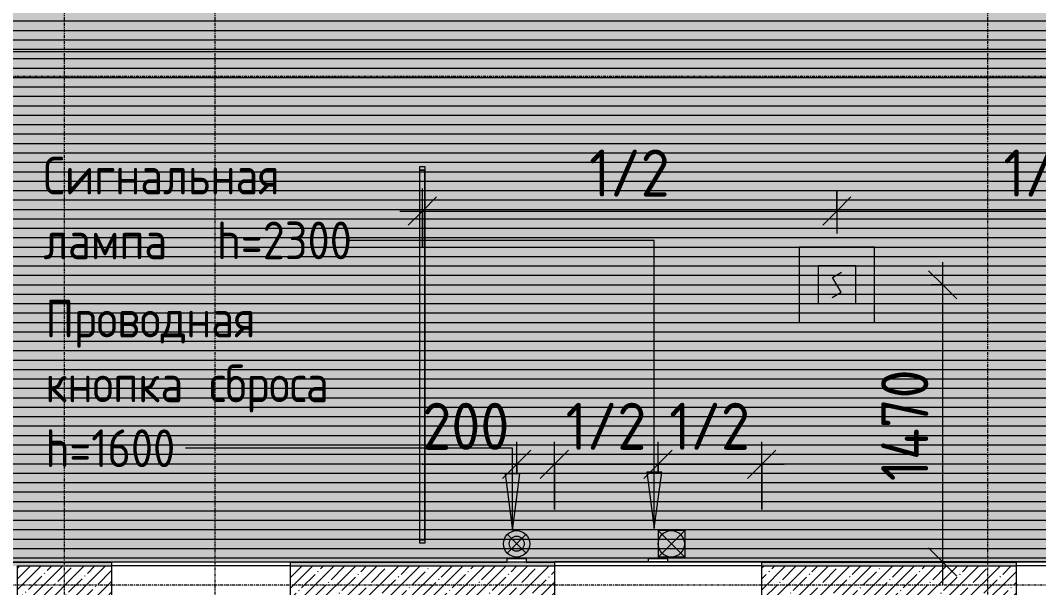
# Model space of a CAD drawing. Header units: millimetres. Extents: x 36059 to 234328, y -8553 to 29000.
# Drawn here: x 65425 to 70830, y 7785 to 10796 of the extents above; entities that cross this region are included whole.
import ezdxf

# ---------------------------------------------------------------- set-up
doc = ezdxf.new("R2010")
doc.units = ezdxf.units.MM
doc.linetypes.add('Осевая', pattern=[31.75, 6.35, -4.7625, 15.875, -4.7625])
for name, color, linetype, lineweight in [('A-ANNO-DIMS', 7, 'Continuous', 9), ('A-ANNO-DIMS-100', 7, 'Continuous', 9), ('A-CLNG-PATT', 7, 'Continuous', 9), ('I-WALL', 7, 'Continuous', 9), ('Q-SPCQ', 7, 'Continuous', 9), ('S-COLS', 7, 'Continuous', 9), ('Оси-2', 7, 'Осевая', 9)]:
    doc.layers.add(name, color=color, linetype=linetype, lineweight=lineweight)
for name, color, linetype, lineweight, true_color in [('A-CLNG-1', 7, 'Continuous', 9, 0xeaeaea), ('A-WALL-1', 7, 'Continuous', 9, 0x3c3c3c), ('A-WALL-2', 7, 'Continuous', 9, 0x535353), ('A-WALL-FNSH-1', 7, 'Continuous', 9, 0x3c3c3c), ('E-LITE-EQPM-1', 7, 'Continuous', 9, 0xff8080), ('G-ANNO-TEXT-1', 7, 'Continuous', 9, 0x3c3c3c), ('I-WALL-1', 7, 'Continuous', 9, 0x535353), ('Q-SPCQ-3', 7, 'Continuous', 9, 0x008040), ('Q-SPCQ-4', 1, 'Continuous', 9, 0xff0000), ('S-COLS-1', 9, 'Continuous', 9, 0x808080), ('S-COLS-2', 7, 'Continuous', 9, 0x3c3c3c)]:
    doc.layers.add(name, color=color, linetype=linetype, lineweight=lineweight, true_color=true_color)
doc.layers.add('A-CLNG-PATT-1', color=7, linetype='Continuous', lineweight=9, transparency=1)
doc.styles.add('GOST Common_1', font='GOST_Common.ttf', dxfattribs={"width": 0.9, "height": 200})
doc.styles.add('ISOCPEUR', font='isocpeur.ttf', dxfattribs={"width": 0.9, "height": 250})
doc.dimstyles.new('ISO-2_5_0_9К_БОЛЬШОЙ', dxfattribs={"dimscale": 304.8, "dimtxt": 248.995294, "dimasz": 0.492126, "dimexe": 0.393701, "dimexo": 0.984252, "dimgap": 0, "dimtad": 1, "dimdec": 0, "dimrnd": 10, "dimzin": 0, "dimdsep": 46, "dimtxsty": 'ISOCPEUR', "dimblk1": 'OBLIQUE', "dimblk2": 'OBLIQUE', "dimsah": 1, "dimcen": 0.09, "dimdle": 0.393701, "dimazin": 0, "dimtfac": 1, "dimtdec": 4, "dimtix": 1, "dimtmove": 0, "dimatfit": 3, "dimfxl": 1, "dimtvp": 1, "dimtolj": 1, "dimtzin": 0, "dimarcsym": 2})
doc.dimstyles.new('ISO-2_5_0_9К_БОЛЬШОЙ_1', dxfattribs={"dimscale": 304.8, "dimtxt": 248.995294, "dimasz": 0.492126, "dimexe": 0.393701, "dimexo": 0.984252, "dimgap": 0, "dimtad": 1, "dimdec": 0, "dimrnd": 10, "dimzin": 0, "dimdsep": 46, "dimtxsty": 'ISOCPEUR', "dimblk1": 'OBLIQUE', "dimblk2": 'OBLIQUE', "dimsah": 1, "dimcen": 0.09, "dimdle": 0.393701, "dimazin": 0, "dimtfac": 1, "dimtdec": 4, "dimtix": 1, "dimtmove": 1, "dimatfit": 3, "dimfxl": 1, "dimtvp": 1, "dimtolj": 1, "dimtzin": 0, "dimarcsym": 2})

# ---------------------------------------------------------------- blocks, each defined once
blk = doc.blocks.new('BSC_Колонна _Прямоугольная - 500х500-V13-Сводный план потолка 3 этажа в осях 12-23')
at = {"layer": 'S-COLS-1'}
h = blk.add_hatch(dxfattribs=at)
h.set_pattern_fill('FP_14', color=256, style=0, pattern_type=2)
h.set_pattern_definition([(45, (-65660, -7650), (-57.02463, 57.02463), []), (45, (-65602.975, -7650), (-57.02463, 57.02463), [100.806, -20.161, 3.353, -16.808])])
h.paths.add_polyline_path([(-250, -250), (250, -250), (250, 250), (-250, 250)])
at = {"layer": 'S-COLS-2'}
for p, q in [((-250, 250), (250, 250)), ((-250, -250), (-250, 250)), ((250, 250), (250, -250)), ((250, -250), (-250, -250))]:
    blk.add_line(p, q, dxfattribs=at)
blk = doc.blocks.new('Downlight - Strip - 2000 мм-27655400-Сводный план потолка 3 этажа в осях 12-23')
at = {"layer": 'E-LITE-EQPM-1'}
for p, q in [((-1000, -231.3), (-1000, -205.9)), ((-1000, -205.9), (-980.9, -205.9)), ((-980.9, -231.3), (-980.9, -205.9)), ((-980.9, -205.9), (981, -205.9)), ((-980.9, -205.9), (-980.9, -231.3)), ((-980.9, -231.3), (-980.9, -205.9)), ((-980.9, -205.9), (-980.9, -231.3)), ((-980.9, -205.9), (981, -205.9)), ((-980.9, -205.9), (981, -205.9)), ((981, -205.9), (981, -231.3)), ((981, -231.3), (981, -205.9)), ((981, -205.9), (1000, -205.9)), ((981, -231.3), (981, -205.9)), ((981, -205.9), (981, -231.3)), ((1000, -205.9), (1000, -231.3)), ((-980.9, -231.3), (-1000, -231.3)), ((981, -231.3), (-980.9, -231.3)), ((981, -231.3), (-980.9, -231.3)), ((-980.9, -231.3), (981, -231.3)), ((1000, -231.3), (981, -231.3))]:
    blk.add_line(p, q, dxfattribs=at)
blk = doc.blocks.new('Проводная кнопка сброса GC-0421W1 - Кнопка выхода 2-29719815-Сводный план потолка 3 этажа в осях 12-23')
at = {"layer": 'Q-SPCQ-3'}
for p, q in [((173.8, 156.3), (74.8, 57.3)), ((75.4, 157.2), (174.3, 58.2)), ((75, 10), (75, 30)), ((75, 30), (175, 30)), ((175, 10), (75, 10)), ((175, 30), (175, 10))]:
    blk.add_line(p, q, dxfattribs=at)
for centre, radius in [((124.2, 107), 70), ((124.9, 107.7), 40)]:
    blk.add_circle(centre, radius, dxfattribs=at)
blk = doc.blocks.new('оповещатель охранно-звуковойrfa - Сигнальная лампа-29719814-Сводный план потолка 3 этажа в осях 12-23')
at = {"layer": 'Q-SPCQ-3'}
for p, q in [((267.1, 178.4), (125.4, 36.7)), ((267.1, 178.3), (125.4, 178.3)), ((125.4, 178.3), (125.4, 36.7)), ((125.4, 178.3), (267.1, 36.7)), ((267.1, 178.4), (267.1, 36.7)), ((75, 10), (75, 30)), ((75, 30), (175, 30)), ((267.1, 36.7), (125.4, 36.7)), ((175, 30), (175, 10))]:
    blk.add_line(p, q, dxfattribs=at)
blk.add_circle((195.4, 107), 70, dxfattribs=at)
blk = doc.blocks.new('Извещатель потолочный - Монтируемые на перекрытии-30351624-Сводный план потолка 3 этажа в осях 12-23')
at = {"layer": 'Q-SPCQ'}
for p, q in [((-300, 300), (-300, -100)), ((100, 300), (-300, 300)), ((100, -100), (100, 300)), ((0, 200), (-200, 200)), ((-200, 200), (-200, 0)), ((-122.5, 139), (-74.9, 166.5)), ((0, 0), (0, 200)), ((-100, 100), (-122.5, 139)), ((-125.1, 33.5), (-77.5, 61)), ((-77.5, 61), (-100, 100)), ((-200, 0), (0, 0)), ((-300, -100), (100, -100))]:
    blk.add_line(p, q, dxfattribs=at)
blk = doc.blocks.new('DIMBLOCK8-Сводный план потолка 3 этажа в осях 12-23')
at = {"layer": 'A-ANNO-DIMS-100'}
for p, q in [((68060, 8387), (68060, 8559.2)), ((68260, 8200), (68260, 8559.2)), ((67559, 8439.2), (68133, 8439.2)), ((67940, 8439.2), (68380, 8439.2)), ((68060, 8439.2), (68060, 8387)), ((68133, 8439.2), (68160, 8439.2)), ((68260, 8439.2), (68260, 8200))]:
    blk.add_line(p, q, dxfattribs=at)
at = {"layer": 'A-ANNO-DIMS-100', "lineweight": 20}
for p, q in [((68060, 8439.2), (68135, 8514.2)), ((68260, 8439.2), (68335, 8514.2)), ((68060, 8439.2), (67985, 8364.2)), ((68260, 8439.2), (68185, 8364.2))]:
    blk.add_line(p, q, dxfattribs=at)
at = {"layer": 'A-ANNO-DIMS-100', "color": 0, "insert": (67559, 8765.9), "char_height": 250, "width": 568.858, "attachment_point": 1, "line_spacing_factor": 1.149209, "style": 'ISOCPEUR'}
blk.add_mtext('200', dxfattribs=at)
blk = doc.blocks.new('_Oblique')
at = {"color": 0, "linetype": 'ByBlock', "lineweight": -2}
blk.add_line((-0.5, -0.5), (0.5, 0.5), dxfattribs=at)
blk = doc.blocks.new('DIMBLOCK9-Сводный план потолка 3 этажа в осях 12-23')
at = {"layer": 'A-ANNO-DIMS-100'}
for p, q in [((68260, 8200), (68260, 8559.2)), ((68810, 8388.4), (68810, 8559.2)), ((68140, 8439.2), (68810, 8439.2)), ((68260, 8439.2), (68260, 8200)), ((68810, 8439.2), (68810, 8388.4))]:
    blk.add_line(p, q, dxfattribs=at)
at = {"layer": 'A-ANNO-DIMS-100', "lineweight": 20}
for p, q in [((68260, 8439.2), (68335, 8514.2)), ((68810, 8439.2), (68885, 8514.2)), ((68260, 8439.2), (68185, 8364.2)), ((68810, 8439.2), (68735, 8364.2))]:
    blk.add_line(p, q, dxfattribs=at)
at = {"layer": 'A-ANNO-DIMS-100', "color": 0, "insert": (68319.5, 8765.9), "char_height": 250, "width": 517.144, "attachment_point": 1, "line_spacing_factor": 1.149209, "style": 'ISOCPEUR'}
blk.add_mtext('1/2', dxfattribs=at)
blk = doc.blocks.new('DIMBLOCK10-Сводный план потолка 3 этажа в осях 12-23')
at = {"layer": 'A-ANNO-DIMS-100'}
for p, q in [((68810, 8388.4), (68810, 8559.2)), ((69360, 8200), (69360, 8559.2)), ((68810, 8439.2), (69480, 8439.2)), ((68810, 8439.2), (68810, 8388.4)), ((69360, 8439.2), (69360, 8200))]:
    blk.add_line(p, q, dxfattribs=at)
at = {"layer": 'A-ANNO-DIMS-100', "lineweight": 20}
for p, q in [((68810, 8439.2), (68885, 8514.2)), ((69360, 8439.2), (69435, 8514.2)), ((68810, 8439.2), (68735, 8364.2)), ((69360, 8439.2), (69285, 8364.2))]:
    blk.add_line(p, q, dxfattribs=at)
at = {"layer": 'A-ANNO-DIMS-100', "color": 0, "insert": (68869.5, 8765.9), "char_height": 250, "width": 517.144, "attachment_point": 1, "line_spacing_factor": 1.149209, "style": 'ISOCPEUR'}
blk.add_mtext('1/2', dxfattribs=at)
blk = doc.blocks.new('DIMBLOCK65-Сводный план потолка 3 этажа в осях 12-23')
at = {"layer": 'A-ANNO-DIMS-100', "lineweight": 20}
for p, q in [((70320.9, 9392), (70245.9, 9467)), ((70320.9, 9392), (70395.9, 9317)), ((70320.9, 7920), (70245.9, 7995)), ((70320.9, 7920), (70395.9, 7845))]:
    blk.add_line(p, q, dxfattribs=at)
at = {"layer": 'A-ANNO-DIMS-100'}
for p, q in [((70320.9, 7800), (70320.9, 9512)), ((70259, 9392), (70440.9, 9392)), ((70320.9, 9392), (70259, 9392)), ((70514.9, 7920), (70200.9, 7920)), ((70320.9, 7920), (70514.9, 7920))]:
    blk.add_line(p, q, dxfattribs=at)
at = {"layer": 'A-ANNO-DIMS-100', "color": 0, "insert": (69994.3, 8349.5), "char_height": 250, "width": 735.494, "attachment_point": 1, "rotation": 90, "line_spacing_factor": 1.149209, "style": 'ISOCPEUR'}
blk.add_mtext('1470', dxfattribs=at)
blk = doc.blocks.new('DIMBLOCK66-Сводный план потолка 3 этажа в осях 12-23')
at = {"layer": 'A-ANNO-DIMS-100'}
for p, q in [((67559, 9589.7), (67559, 9903.6)), ((69759, 9892), (69759, 9663.6)), ((69759, 9783.6), (69759, 9892)), ((67439, 9783.6), (69759, 9783.6)), ((67559, 9783.6), (67559, 9589.7))]:
    blk.add_line(p, q, dxfattribs=at)
at = {"layer": 'A-ANNO-DIMS-100', "lineweight": 20}
for p, q in [((67559, 9783.6), (67634, 9858.6)), ((69759, 9783.6), (69834, 9858.6)), ((67559, 9783.6), (67484, 9708.6)), ((69759, 9783.6), (69684, 9708.6))]:
    blk.add_line(p, q, dxfattribs=at)
at = {"layer": 'A-ANNO-DIMS-100', "color": 0, "insert": (68443.5, 10110.2), "char_height": 250, "width": 517.144, "attachment_point": 1, "line_spacing_factor": 1.149209, "style": 'ISOCPEUR'}
blk.add_mtext('1/2', dxfattribs=at)
blk = doc.blocks.new('DIMBLOCK67-Сводный план потолка 3 этажа в осях 12-23')
at = {"layer": 'A-ANNO-DIMS-100'}
for p, q in [((69759, 9892), (69759, 9663.6)), ((69759, 9783.6), (69759, 9892)), ((71959, 9589.7), (71959, 9903.6)), ((69759, 9783.6), (72079, 9783.6)), ((71959, 9783.6), (71959, 9589.7))]:
    blk.add_line(p, q, dxfattribs=at)
at = {"layer": 'A-ANNO-DIMS-100', "lineweight": 20}
for p, q in [((69759, 9783.6), (69834, 9858.6)), ((71959, 9783.6), (72034, 9858.6)), ((69759, 9783.6), (69684, 9708.6)), ((71959, 9783.6), (71884, 9708.6))]:
    blk.add_line(p, q, dxfattribs=at)
at = {"layer": 'A-ANNO-DIMS-100', "color": 0, "insert": (70643.5, 10110.2), "char_height": 250, "width": 517.144, "attachment_point": 1, "line_spacing_factor": 1.149209, "style": 'ISOCPEUR'}
blk.add_mtext('1/2', dxfattribs=at)

msp = doc.modelspace()

# ---------------------------------------------------------------- hatches: boundary and pattern name
at = {"layer": 'A-CLNG-PATT'}
h = msp.add_hatch(dxfattribs=at)
h.set_pattern_fill('FP_73', color=256, style=0, pattern_type=2)
h.set_pattern_definition([(0, (57110, 9792.5), (0, -50), [])])
h.paths.add_polyline_path([(74079, 7921), (74079, 8301), (75459, 8301), (75459, 10879.5), (74019.7, 10879.5), (74019.7, 10869), (70153.5, 10869), (70153.5, 10879.5), (70151, 10879.5), (70151, 10869), (66296, 10869), (66296, 10879.5), (61939, 10879.5), (61939, 11349), (61381, 11349), (61381, 10879), (42401, 10879), (42401, 10209), (38761, 10209), (38761, 7921), (68010, 7921), (68010, 7940), (68110, 7940), (68110, 7921), (68760, 7921), (68760, 7940), (68860, 7940), (68860, 7921), (73204.2, 7921)])
h.paths.add_polyline_path([(38945.9, 8867), (38899.1, 8878.5), (38856.4, 8900.9), (38820.3, 8932.9), (38792.9, 8972.6), (38775.8, 9017.6), (38770, 9065.5), (38775.8, 9113.4), (38792.9, 9158.4), (38820.3, 9198.1), (38856.4, 9230.1), (38899.1, 9252.5), (38945.9, 9264), (38994.1, 9264), (39040.9, 9252.5), (39083.6, 9230.1), (39119.7, 9198.1), (39147.1, 9158.4), (39164.2, 9113.4), (39170, 9065.5), (39164.2, 9017.6), (39147.1, 8972.6), (39119.7, 8932.9), (39083.6, 8900.9), (39040.9, 8878.5), (38991.1, 8867)])
at = {"layer": 'A-CLNG-PATT-1'}
h = msp.add_hatch(color=256, dxfattribs=at)
h.paths.add_polyline_path([(74079, 7921), (74079, 8301), (75459, 8301), (75459, 10879.5), (74019.7, 10879.5), (74019.7, 10869), (70153.5, 10869), (70153.5, 10879.5), (70151, 10879.5), (70151, 10869), (66296, 10869), (66296, 10879.5), (61939, 10879.5), (61939, 11349), (61381, 11349), (61381, 10879), (42401, 10879), (42401, 10209), (38761, 10209), (38761, 7921), (68010, 7921), (68010, 7940), (68110, 7940), (68110, 7921), (68760, 7921), (68760, 7940), (68860, 7940), (68860, 7921), (73204.2, 7921)])
h.paths.add_polyline_path([(38945.9, 8867), (38899.1, 8878.5), (38856.4, 8900.9), (38820.3, 8932.9), (38792.9, 8972.6), (38775.8, 9017.6), (38770, 9065.5), (38775.8, 9113.4), (38792.9, 9158.4), (38820.3, 9198.1), (38856.4, 9230.1), (38899.1, 9252.5), (38945.9, 9264), (38994.1, 9264), (39040.9, 9252.5), (39083.6, 9230.1), (39119.7, 9198.1), (39147.1, 9158.4), (39164.2, 9113.4), (39170, 9065.5), (39164.2, 9017.6), (39147.1, 8972.6), (39119.7, 8932.9), (39083.6, 8900.9), (39040.9, 8878.5), (38991.1, 8867)])
at = {"layer": 'G-ANNO-TEXT-1'}
for points in [[(68037.8, 8088), (68077.3, 8388), (67998.3, 8388)], [(68790.1, 8098), (68829.6, 8398), (68750.6, 8398)]]:
    msp.add_hatch(color=256, dxfattribs=at).paths.add_polyline_path(points)
at = {"layer": 'I-WALL'}
h = msp.add_hatch(dxfattribs=at)
h.set_pattern_fill('FP_65', color=256, style=0, pattern_type=2)
h.set_pattern_definition([(0, (0, 0), (121.92, 30.48), [10.058, -81.382, 10.058, -81.382, -487.68]), (0, (0, 0), (121.92, 30.48), [-182.88, 10.058, -172.822, 10.058, -81.382, -213.36]), (0, (0, 0), (121.92, 30.48), [-457.2, 10.058, -50.902, 10.058, -142.342]), (120, (45.72, 15.24), (-87.356454, 90.345817), [10.058, -81.382, 10.058, -81.382, -487.68]), (120, (45.72, 15.24), (-87.356454, 90.345817), [-182.88, 10.058, -172.822, 10.058, -81.382, -213.36]), (120, (45.72, 15.24), (-87.356454, 90.345817), [-457.2, 10.058, -50.902, 10.058, -142.342]), (240, (60.96, 76.2), (-34.563546, -120.825817), [10.058, -81.382, 10.058, -81.382, -487.68]), (240, (60.96, 76.2), (-34.563546, -120.825817), [-182.88, 10.058, -172.822, 10.058, -81.382, -213.36]), (240, (60.96, 76.2), (-34.563546, -120.825817), [-457.2, 10.058, -50.902, 10.058, -142.342])])
h.paths.add_polyline_path([(74100, 7900), (74100, 7920), (73705, 7920), (73705, 7900)])
h.paths.add_polyline_path([(71748.3, 7900), (72305, 7900), (72305, 7920), (71660, 7920), (71660, 7900)])
h.paths.add_polyline_path([(70292.4, 7900), (70710, 7900), (70710, 7920), (69360, 7920), (69360, 7900)])
h.paths.add_polyline_path([(68260, 7900), (68260, 7920), (66860, 7920), (66860, 7900), (68110, 7900)])
h.paths.add_polyline_path([(65910, 7900), (65910, 7920), (60470, 7920), (60470, 7900), (65410, 7900)])
h.paths.add_polyline_path([(57970, 7900), (57970, 7920), (50859.9, 7920), (50859.9, 7900), (57189.6, 7900)])
h.paths.add_polyline_path([(48359.9, 7900), (48359.9, 7920), (42130, 7920), (42130, 7900), (47910, 7900)])
h.paths.add_polyline_path([(39630, 7900), (39630, 7920), (38760, 7920), (38760, 7900), (39040, 7900)])
h = msp.add_hatch(dxfattribs=at)
h.set_pattern_fill('FP_17', color=256, style=0, pattern_type=2)
h.set_pattern_definition([(45, (0, 0), (-57.02463, 57.02463), []), (45, (57.025, 0), (-57.02463, 57.02463), [100.806, -20.161, 3.353, -16.808])])
h.paths.add_polyline_path([(71860, 7680), (71860, 7900), (71660, 7900), (71660, 7680), (71840, 7680)])
h.paths.add_polyline_path([(70710, 7680), (70710, 7900), (69360, 7900), (69360, 7680), (70440, 7680)])
h.paths.add_polyline_path([(68260, 7680), (68260, 7900), (66860, 7900), (66860, 7680), (67560, 7680)])

# ---------------------------------------------------------------- linework, layer by layer
at = {"layer": 'A-CLNG-1'}
for p, q in [((38761, 7921), (66860, 7921)), ((74079, 7921), (68860, 7921))]:
    msp.add_line(p, q, dxfattribs=at)
at = {"layer": 'A-WALL-1'}
for p, q in [((60470, 7920), (65910, 7920)), ((65910, 7920), (65910, 7900)), ((66860, 7660), (66860, 7920)), ((66860, 7920), (68010, 7920)), ((66860, 7900), (68260, 7900)), ((68110, 7920), (68260, 7920)), ((68260, 7920), (68260, 7660)), ((69360, 7660), (69360, 7920)), ((69360, 7920), (70710, 7920)), ((69360, 7900), (70710, 7900)), ((70710, 7920), (70710, 7660))]:
    msp.add_line(p, q, dxfattribs=at)
at = {"layer": 'A-WALL-2'}
msp.add_line((42401, 10630), (75323, 10630), dxfattribs=at)
at = {"layer": 'A-WALL-FNSH-1'}
for p, q in [((65910, 7921), (65910, 7920)), ((66860, 7920), (66860, 7921)), ((66860, 7921), (68010, 7921)), ((68110, 7921), (68260, 7921)), ((68260, 7921), (68260, 7920)), ((69360, 7920), (69360, 7921)), ((70710, 7921), (70710, 7920))]:
    msp.add_line(p, q, dxfattribs=at)
at = {"layer": 'G-ANNO-TEXT-1'}
for p, q in [((67226.2, 9627.7), (67160.7, 9627.7)), ((68790.1, 9627.7), (67226.2, 9627.7)), ((68790.1, 8098), (68790.1, 9627.7)), ((67436.5, 8524.5), (66302.6, 8524.5)), ((68037.8, 8524.5), (67436.5, 8524.5)), ((68037.8, 8088), (68037.8, 8524.5)), ((68077.3, 8388), (67998.3, 8388)), ((67998.3, 8388), (68037.8, 8088)), ((68037.8, 8088), (68077.3, 8388)), ((68829.6, 8398), (68750.6, 8398)), ((68750.6, 8398), (68790.1, 8098)), ((68790.1, 8098), (68829.6, 8398))]:
    msp.add_line(p, q, dxfattribs=at)
at = {"layer": 'I-WALL-1'}
for p, q in [((66860, 7920), (65910, 7920)), ((66860, 7900), (65910, 7900)), ((68860, 7921), (68260, 7921)), ((69360, 7920), (68260, 7920)), ((69360, 7900), (68260, 7900)), ((69354.9, 7921), (69354.9, 7920)), ((71660, 7920), (70710, 7920)), ((71660, 7900), (70710, 7900))]:
    msp.add_line(p, q, dxfattribs=at)
at = {"layer": 'Оси-2'}
for p, q in [((65660, 593.7), (65660, 24898.1)), ((66460, 593.7), (66460, 24898.1)), ((70560, 593.7), (70560, 24898.1)), ((40629.2, 10500), (82200, 10500)), ((39359.2, 7800), (82200, 7800))]:
    msp.add_line(p, q, dxfattribs=at)

# ---------------------------------------------------------------- block references
at = {"layer": 'E-LITE-EQPM-1', "rotation": 89.9999999999999}
msp.add_blockref('Downlight - Strip - 2000 мм-27655400-Сводный план потолка 3 этажа в осях 12-23', (67340.4, 9020), dxfattribs=at)
at = {"layer": 'Q-SPCQ-3'}
for name, p in [('Проводная кнопка сброса GC-0421W1 - Кнопка выхода 2-29719815-Сводный план потолка 3 этажа в осях 12-23', (67935, 7910)), ('оповещатель охранно-звуковойrfa - Сигнальная лампа-29719814-Сводный план потолка 3 этажа в осях 12-23', (68685, 7910))]:
    msp.add_blockref(name, p, dxfattribs=at)
at = {"layer": 'Q-SPCQ-4'}
msp.add_blockref('Извещатель потолочный - Монтируемые на перекрытии-30351624-Сводный план потолка 3 этажа в осях 12-23', (69859, 9292), dxfattribs=at)
at = {"layer": 'S-COLS'}
msp.add_blockref('BSC_Колонна _Прямоугольная - 500х500-V13-Сводный план потолка 3 этажа в осях 12-23', (65660, 7650), dxfattribs=at)

# ---------------------------------------------------------------- texts
at = {"layer": 'G-ANNO-TEXT-1', "char_height": 200, "attachment_point": 1, "style": 'GOST Common_1'}
for s, insert, width in [('Сигнальная', (65547.4, 10071.6), 1616.202), ('\\fGOST Common|b0|i0|c204|p34|;\\W.9; ', (66880.9, 10071.6), 79.367), ('  h=2300', (66249.9, 9727.7), 1103.924), ('лампа', (65547.4, 9727.7), 851.392), ('Проводная', (65558.4, 9312.4), 1464.683), ('\\fGOST Common|b0|i0|c204|p34|;\\W.9; ', (66766.9, 9312.4), 79.367), ('\\fGOST Common|b0|i0|c204|p34|;\\W.9; ', (66362.1, 8968.5), 79.367), ('сброса', (66427.6, 8968.5), 916.329), ('кнопка', (65558.4, 8968.5), 974.05), ('h=1600', (65558.4, 8624.5), 901.898)]:
    msp.add_mtext(s, dxfattribs=dict(at, insert=insert, width=width))

# ---------------------------------------------------------------- dimensions: what is measured, and where the dimension line sits
at = {"layer": 'A-ANNO-DIMS'}
for base, p1, p2, override, picture, middle in [((69759, 9783.6), (67559, 9889.7), (69759, 9592), {"dimpost": '<>', "dimfxl": 2220.047369}, 'DIMBLOCK66-Сводный план потолка 3 этажа в осях 12-23', (68659, 9908.6)), ((71959, 9783.6), (69759, 9592), (71959, 9889.7), {"dimpost": '<>', "dimfxl": 2220.047369}, 'DIMBLOCK67-Сводный план потолка 3 этажа в осях 12-23', (70859, 9908.6)), ((68810, 8439.2), (68260, 7900), (68810, 8088.4), {"dimpost": '<>', "dimfxl": 581.360041}, 'DIMBLOCK9-Сводный план потолка 3 этажа в осях 12-23', (68535, 8564.2)), ((69360, 8439.2), (68810, 8088.4), (69360, 7900), {"dimpost": '<>', "dimfxl": 581.360041}, 'DIMBLOCK10-Сводный план потолка 3 этажа в осях 12-23', (69085, 8564.2))]:
    dim = msp.add_linear_dim(base=base, p1=p1, p2=p2, text='1/2', dimstyle='ISO-2_5_0_9К_БОЛЬШОЙ', override=override, dxfattribs=at)
    dim.commit()
    dim.dimension.update_dxf_attribs({"geometry": picture, "text_midpoint": middle})
dim = msp.add_linear_dim(base=(70320.9, 9392), p1=(70214.9, 7920), p2=(69959, 9392), angle=90, dimstyle='ISO-2_5_0_9К_БОЛЬШОЙ', override={"dimpost": '<>', "dimfxl": 1494.072459}, dxfattribs=at)
dim.commit()
dim.dimension.update_dxf_attribs({"geometry": 'DIMBLOCK65-Сводный план потолка 3 этажа в осях 12-23', "text_midpoint": (70195.9, 8656)})
dim = msp.add_linear_dim(base=(68260, 8439.2), p1=(68060, 8087), p2=(68260, 7900), dimstyle='ISO-2_5_0_9К_БОЛЬШОЙ_1', override={"dimpost": '<>', "dimfxl": 273.784091}, dxfattribs=at)
dim.commit()
dim.dimension.update_dxf_attribs({"geometry": 'DIMBLOCK8-Сводный план потолка 3 этажа в осях 12-23', "text_midpoint": (67843.4, 8599.2), "dimtype": 160})

doc.saveas('drawing.dxf')
